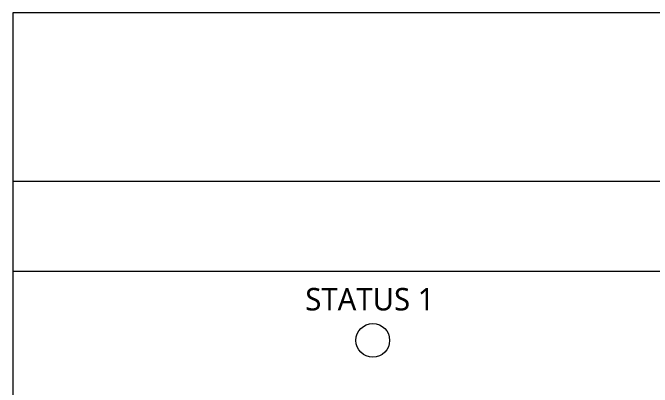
# Model space of a CAD drawing. Header units: millimetres. Extents: x 38 to 197, y -69 to 27.
# Drawn here: x 38 to 94.9, y -6.3 to 27 of the extents above; entities that cross this region are included whole.
import ezdxf

# ---------------------------------------------------------------- set-up
doc = ezdxf.new("R2010")
doc.units = ezdxf.units.MM
doc.header["$LTSCALE"] = 20
doc.layers.add('Ontwerplaag-1', color=7, linetype='Continuous')
doc.styles.add('@Malgun Gothic', font='malgun.ttf')

msp = doc.modelspace()

# ---------------------------------------------------------------- linework, layer by layer
at = {"layer": 'Ontwerplaag-1', "color": 7, "linetype": 'Continuous', "lineweight": 5, "transparency": 33554687}
for p, q in [((38, 12), (197, 12)), ((38, 4), (197, 4))]:
    msp.add_line(p, q, dxfattribs=at)
at = {"layer": 'Ontwerplaag-1', "color": 7, "linetype": 'Continuous', "lineweight": 5, "transparency": 33554687, "flags": 128}
msp.add_lwpolyline([(38, -63), (197, -63), (197, 27), (38, 27)], close=True, dxfattribs=at)
at = {"layer": 'Ontwerplaag-1', "color": 7, "linetype": 'Continuous', "lineweight": 5, "transparency": 33554687}
msp.add_circle((70.034, -2.176), 1.5, dxfattribs=at)

# ---------------------------------------------------------------- texts
at = {"layer": 'Ontwerplaag-1', "color": 7, "transparency": 33554687, "insert": (64.027, 0.464), "char_height": 2, "attachment_point": 7, "line_spacing_factor": 1.004011, "style": '@Malgun Gothic'}
msp.add_mtext('STATUS 1', dxfattribs=at)

doc.saveas('drawing.dxf')
